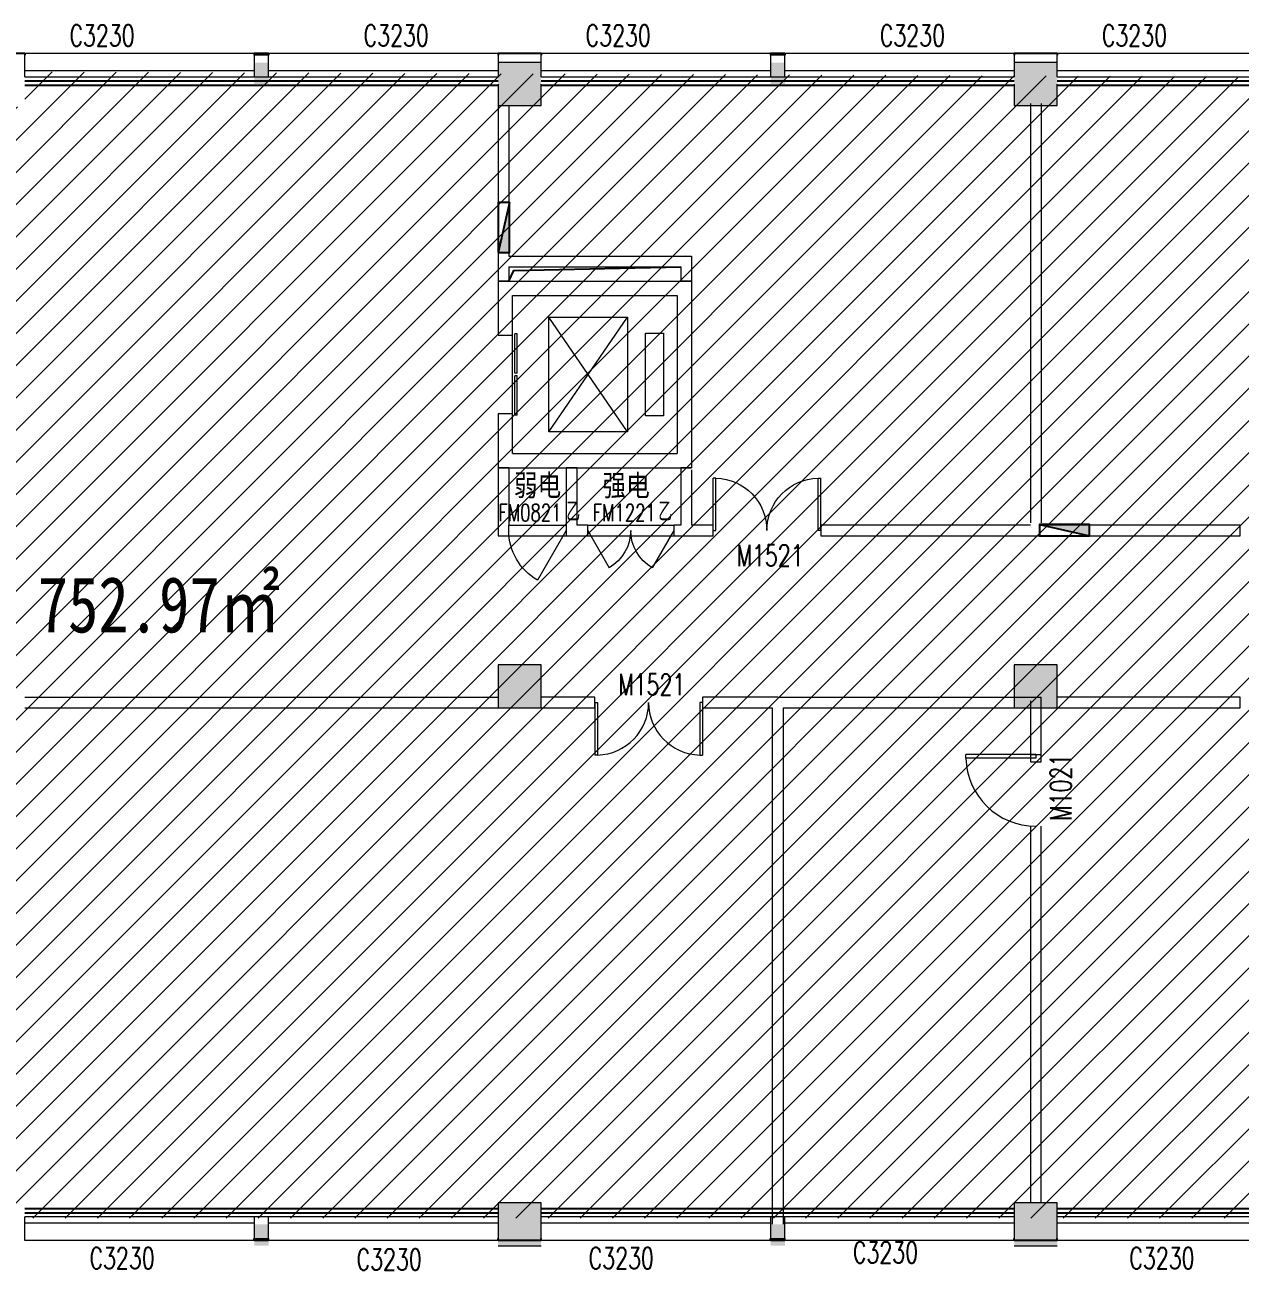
# Model space of a CAD drawing. Header units: millimetres. Extents: x 33621 to 401573, y -91663 to 133135.
# Drawn here: x 339031 to 355981, y 41705 to 59069 of the extents above; entities that cross this region are included whole.
import ezdxf

# ---------------------------------------------------------------- set-up
doc = ezdxf.new("R2010")
doc.units = ezdxf.units.MM
doc.header["$LTSCALE"] = 10
doc.layers.get('0').update_dxf_attribs({"color": 253})
for name, color, linetype in [('3', 253, 'Continuous'), ('PUB_TEXT', 253, 'Continuous'), ('SURFACE', 253, 'Continuous'), ('w-消火栓', 253, 'Continuous'), ('WINDOW_TEXT', 253, 'Continuous')]:
    doc.layers.add(name, color=color, linetype=linetype)
for name, color, linetype, lineweight in [('COLUMN', 253, 'Continuous', 0), ('PUB_HATCH', 253, 'Continuous', 0), ('STAIR', 253, 'Continuous', 0), ('WALL', 253, 'Continuous', 0), ('Wall【墙体】', 253, 'Continuous', 0), ('WINDOW', 253, 'Continuous', 0), ('Xline【辅助线】', 253, 'Continuous', 0)]:
    doc.layers.add(name, color=color, linetype=linetype, lineweight=lineweight)
doc.styles.add('_TCH_WINDOW', font='SIMPLEX', dxfattribs={"bigfont": 'GBCBIG'})
doc.styles.add('宋体', font='', dxfattribs={"width": 0.7})
doc.styles.get('宋体').set_extended_font_data('SimSun')

# ---------------------------------------------------------------- blocks, each defined once
blk = doc.blocks.new('$QC001_5')
blk.add_line((-325, 200), (325, 0))
blk.add_lwpolyline([(325, 0), (325, 200), (-325, 200), (-325, 0)], close=True)
blk.add_solid([(-325, 200), (325, 200), (-325, 200), (325, 0)])
at = {"flags": 1}
for tag in ['UNIT', 'WHAT', 'SPEC']:
    blk.add_attdef(tag, (0, 0), '', height=0.001, dxfattribs=at)
blk = doc.blocks.new('$TCHSYS$LDOR22D')
for p, q in [((-0.517, 0.833), (-0.017, 0.833)), ((-0.517, 0.833), (-0.517, 0.667)), ((-0.017, 0.833), (-0.017, 0.667)), ((0.017, 0.833), (0.017, 0.667)), ((0.017, 0.833), (0.517, 0.833)), ((0.517, 0.833), (0.517, 0.667)), ((-0.517, 0.667), (-0.017, 0.667)), ((0.017, 0.667), (0.517, 0.667)), ((-0.5, 0.5), (0.5, 0.5))]:
    blk.add_line(p, q)
blk = doc.blocks.new('$WINLIB2D$00000004')
for p, q in [((-0.5, 0.5), (0.5, 0.5)), ((-0.5, 0.5), (-0.5, -0.5)), ((0.5, -0.5), (0.5, 0.5)), ((-0.5, 0.2406), (0.5, 0.2406)), ((-0.5, -0.5), (0.5, -0.5))]:
    blk.add_line(p, q)
blk = doc.blocks.new('$DorLib2D$00000214')
at = {"color": 0}
blk.add_line((0.5, 0), (0, 0.866), dxfattribs=at)
blk.add_arc((0.5, 0), 1, 120, 180, dxfattribs=at)
blk = doc.blocks.new('$DorLib2D$00000215')
at = {"color": 0}
for p, q in [((-0.5, 0), (-0.25, 0.433)), ((0.5, 0), (0.25, 0.433))]:
    blk.add_line(p, q, dxfattribs=at)
for centre, start, end in [((-0.5, 0), 0, 60), ((0.5, 0), 120, 180)]:
    blk.add_arc(centre, 0.5, start, end, dxfattribs=at)
blk = doc.blocks.new('$DorLib2D$00000002')
for p, q in [((-0.5, 0), (-0.5, 0.4875)), ((-0.475, 0.4875), (-0.5, 0.4875)), ((-0.475, 0), (-0.475, 0.4875)), ((0.475, 0), (0.475, 0.4875)), ((0.475, 0.4875), (0.5, 0.4875)), ((0.5, 0), (0.5, 0.4875)), ((-0.5, 0), (-0.475, 0)), ((0.5, 0), (0.475, 0))]:
    blk.add_line(p, q)
at = {"lineweight": 13}
for centre, start, end in [((-0.4875, 0), 0, 88.53072), ((0.4875, 0), 91.46928, 180)]:
    blk.add_arc(centre, 0.4875, start, end, dxfattribs=at)
blk = doc.blocks.new('$DorLib2D$00000001')
for p, q in [((0.45, 0.975), (0.5, 0.975)), ((0.45, 0), (0.45, 0.975)), ((0.5, 0), (0.5, 0.975)), ((0.5, 0), (0.45, 0))]:
    blk.add_line(p, q)
at = {"lineweight": 13}
blk.add_arc((0.475, 0), 0.975, 91.4693, 180, dxfattribs=at)

msp = doc.modelspace()

# ---------------------------------------------------------------- hatches: boundary and pattern name
at = {"layer": 'PUB_HATCH'}
for points in [[(342230.5, 58243.7), (342430.5, 58243.7), (342430.5, 58543.7), (342230.5, 58543.7)], [(345630.5, 57943.7), (346230.5, 57943.7), (346230.5, 58543.7), (345630.5, 58543.7)], [(349430.5, 58243.7), (349630.5, 58243.7), (349630.5, 58543.7), (349430.5, 58543.7)], [(352830.5, 57943.7), (353430.5, 57943.7), (353430.5, 58543.7), (352830.5, 58543.7)], [(345630.5, 49543.7), (346230.5, 49543.7), (346230.5, 50143.7), (345630.5, 50143.7)], [(352830.5, 49543.7), (353430.5, 49543.7), (353430.5, 50143.7), (352830.5, 50143.7)], [(345630.5, 42043.7), (346230.5, 42043.7), (346230.5, 42643.7), (345630.5, 42643.7)], [(352830.5, 42043.7), (353430.5, 42043.7), (353430.5, 42643.7), (352830.5, 42643.7)], [(342430.5, 42343.7), (342230.5, 42343.7), (342230.5, 42043.7), (342430.5, 42043.7)], [(349530.5, 42343.7), (349430.5, 42343.7), (349430.5, 42043.7), (349530.5, 42043.7)], [(349530.5, 42043.7), (349630.5, 42043.7), (349630.5, 42343.7), (349530.5, 42343.7)]]:
    msp.add_hatch(color=256, dxfattribs=at).paths.add_polyline_path(points)
at = {"layer": 'Xline【辅助线】'}
h = msp.add_hatch(dxfattribs=at)
h.set_pattern_fill('ANSI31', color=256, scale=100)
h.set_pattern_definition([(45, (-44531, 84868.52), (-224.5064, 224.5064), [])])
h.paths.add_polyline_path([(360255.5, 58329.2), (339030.5, 58414.8), (339030.5, 57927.6), (338805.5, 57927.6), (338805.5, 51909.7), (295830.5, 51945.5), (295830.5, 49693.7), (295430.5, 49693.7), (295430.5, 42429.2), (360255.5, 42429.2)])

# ---------------------------------------------------------------- linework, layer by layer
at = {"layer": '3'}
for p, q in [((345630.5, 58285.3), (339030.5, 58285.3)), ((345630.5, 58225.3), (339030.5, 58225.3)), ((352830.5, 58285.3), (346230.5, 58285.3)), ((352830.5, 58225.3), (346230.5, 58225.3)), ((360030.5, 58285.3), (353430.5, 58285.3)), ((360030.5, 58225.3), (353430.5, 58225.3))]:
    msp.add_line(p, q, dxfattribs=at)
for points in [[(345780.5, 55493.7), (345850.7, 55645), (348180.5, 55693.7)], [(339030.5, 42565.3), (345630.5, 42565.3)], [(346230.5, 42565.3), (352830.5, 42565.3)], [(353430.5, 42565.3), (360030.5, 42565.3)], [(339030.5, 42505.3), (345630.5, 42505.3)], [(346230.5, 42505.3), (352830.5, 42505.3)], [(353430.5, 42505.3), (360030.5, 42505.3)]]:
    msp.add_lwpolyline(points, dxfattribs=at)
at = {"layer": 'COLUMN'}
for p, q in [((346230.5, 58543.7), (345630.5, 58543.7)), ((353430.5, 58543.7), (352830.5, 58543.7)), ((345630.5, 58243.7), (345630.5, 57943.7)), ((346230.5, 57943.7), (346230.5, 58243.7)), ((352830.5, 58243.7), (352830.5, 57943.7)), ((353430.5, 57943.7), (353430.5, 58243.7)), ((345630.5, 57943.7), (346230.5, 57943.7)), ((352830.5, 57943.7), (353430.5, 57943.7)), ((346230.5, 50143.7), (345630.5, 50143.7)), ((345630.5, 50143.7), (345630.5, 49543.7)), ((346230.5, 49543.7), (346230.5, 50143.7)), ((353430.5, 50143.7), (352830.5, 50143.7)), ((352830.5, 50143.7), (352830.5, 49543.7)), ((353430.5, 49543.7), (353430.5, 50143.7)), ((345630.5, 49543.7), (346230.5, 49543.7)), ((352830.5, 49543.7), (353430.5, 49543.7)), ((346230.5, 42643.7), (345630.5, 42643.7)), ((345630.5, 42643.7), (345630.5, 42343.7)), ((346230.5, 42343.7), (346230.5, 42643.7)), ((353430.5, 42643.7), (352830.5, 42643.7)), ((352830.5, 42643.7), (352830.5, 42343.7)), ((353430.5, 42343.7), (353430.5, 42643.7)), ((345630.5, 42043.7), (346230.5, 42043.7)), ((352830.5, 42043.7), (353430.5, 42043.7))]:
    msp.add_line(p, q, dxfattribs=at)
at = {"layer": 'STAIR'}
for p, q in [((346337.7, 53393.7), (347437.7, 54993.7)), ((347437.7, 53393.7), (346337.7, 54993.7)), ((346337.7, 54993.7), (347437.7, 54993.7)), ((346337.7, 53393.7), (346337.7, 54993.7)), ((347437.7, 54993.7), (347437.7, 53393.7)), ((347687.7, 54768.7), (347937.7, 54768.7)), ((347687.7, 53618.7), (347687.7, 54768.7)), ((347937.7, 54768.7), (347937.7, 53618.7)), ((347937.7, 53618.7), (347687.7, 53618.7)), ((347437.7, 53393.7), (346337.7, 53393.7))]:
    msp.add_line(p, q, dxfattribs=at)
at = {"layer": 'SURFACE'}
for p, q in [((338730.5, 58675.3), (339030.5, 58675.3)), ((339030.5, 58675.3), (339030.5, 58645.3)), ((342230.5, 58675.3), (342230.5, 58645.3)), ((342230.5, 58675.3), (342430.5, 58675.3)), ((342430.5, 58675.3), (342430.5, 58645.3)), ((345630.5, 58675.3), (345630.5, 58645.3)), ((345630.5, 58675.3), (345930.5, 58675.3)), ((345930.5, 58675.3), (346230.5, 58675.3)), ((346230.5, 58675.3), (346230.5, 58645.3)), ((349430.5, 58675.3), (349430.5, 58645.3)), ((349430.5, 58675.3), (349630.5, 58675.3)), ((349630.5, 58675.3), (349630.5, 58645.3)), ((352830.5, 58675.3), (352830.5, 58645.3)), ((352830.5, 58675.3), (353130.5, 58675.3)), ((353130.5, 58675.3), (353430.5, 58675.3)), ((353430.5, 58675.3), (353430.5, 58645.3)), ((342230.5, 42115.3), (342230.5, 42145.3)), ((342430.5, 42115.3), (342230.5, 42115.3)), ((342430.5, 42115.3), (342430.5, 42145.3)), ((345630.5, 42115.3), (345630.5, 42145.3)), ((345930.5, 42115.3), (345630.5, 42115.3)), ((346230.5, 42115.3), (345930.5, 42115.3)), ((346230.5, 42115.3), (346230.5, 42145.3)), ((349430.5, 42115.3), (349430.5, 42145.3)), ((349530.5, 42115.3), (349430.5, 42115.3)), ((349630.5, 42115.3), (349530.5, 42115.3)), ((349630.5, 42115.3), (349630.5, 42145.3)), ((352830.5, 42115.3), (352830.5, 42145.3)), ((353130.5, 42115.3), (352830.5, 42115.3)), ((353430.5, 42115.3), (353130.5, 42115.3)), ((353430.5, 42115.3), (353430.5, 42145.3))]:
    msp.add_line(p, q, dxfattribs=at)
at = {"layer": 'WALL'}
for p, q in [((342430.5, 58645.3), (342230.5, 58645.3)), ((342230.5, 58645.3), (342230.5, 58345.3)), ((342430.5, 58345.3), (342430.5, 58645.3)), ((349630.5, 58645.3), (349430.5, 58645.3)), ((349430.5, 58645.3), (349430.5, 58345.3)), ((349630.5, 58345.3), (349630.5, 58645.3)), ((342230.5, 58345.3), (342430.5, 58345.3)), ((349430.5, 58345.3), (349630.5, 58345.3)), ((345630.5, 55493.7), (348330.5, 55493.7)), ((345630.5, 55493.7), (345630.5, 54743.7)), ((348330.5, 55493.7), (348330.5, 52893.7)), ((345830.5, 55293.7), (348130.5, 55293.7)), ((345830.5, 54743.7), (345830.5, 55293.7)), ((348130.5, 55293.7), (348130.5, 53093.7)), ((345630.5, 54743.7), (345830.5, 54743.7)), ((345830.5, 53643.7), (345630.5, 53643.7)), ((345630.5, 53643.7), (345630.5, 52893.7)), ((345830.5, 53093.7), (345830.5, 53643.7)), ((345830.5, 53093.7), (348130.5, 53093.7)), ((345630.5, 52893.7), (348330.5, 52893.7)), ((342430.5, 42445.3), (342230.5, 42445.3)), ((342230.5, 42445.3), (342230.5, 42145.3)), ((342430.5, 42145.3), (342430.5, 42445.3)), ((349530.5, 42445.3), (349430.5, 42445.3)), ((349430.5, 42445.3), (349430.5, 42145.3)), ((349630.5, 42445.3), (349530.5, 42445.3)), ((349630.5, 42145.3), (349630.5, 42445.3)), ((342230.5, 42145.3), (342430.5, 42145.3)), ((349430.5, 42145.3), (349530.5, 42145.3)), ((349530.5, 42145.3), (349630.5, 42145.3))]:
    msp.add_line(p, q, dxfattribs=at)
at = {"layer": 'Wall【墙体】', "color": 6}
for p, q in [((345630.5, 57943.7), (345630.5, 55768.7)), ((345780.5, 57943.7), (345780.5, 55843.7)), ((353055.5, 57973.7), (353055.5, 52123.7)), ((353205.5, 57973.7), (353205.5, 52123.7)), ((345630.5, 55768.7), (345630.5, 55493.7)), ((345780.5, 55843.7), (348330.5, 55843.7)), ((348330.5, 55843.7), (348330.5, 55493.7)), ((345780.5, 55693.7), (348180.5, 55693.7)), ((345780.5, 55693.7), (345780.5, 55493.7)), ((348180.5, 55693.7), (348180.5, 55493.7)), ((345780.5, 55493.7), (345630.5, 55493.7)), ((348330.5, 55493.7), (348180.5, 55493.7)), ((345630.5, 52893.7), (345630.5, 51943.7)), ((345780.5, 52893.7), (345630.5, 52893.7)), ((345780.5, 52893.7), (345780.5, 52093.7)), ((346580.5, 52893.7), (346580.5, 52093.7)), ((346730.5, 52893.7), (346580.5, 52893.7)), ((346730.5, 52893.7), (346730.5, 52093.7)), ((348180.5, 52893.7), (348180.5, 52093.7)), ((348330.5, 52893.7), (348180.5, 52893.7)), ((348330.5, 52863.7), (348330.5, 52093.7)), ((345780.5, 51943.7), (345780.5, 52093.7)), ((346580.5, 52093.7), (346580.5, 51943.7)), ((346880.5, 52093.7), (346730.5, 52093.7)), ((346880.5, 51943.7), (346880.5, 52093.7)), ((348180.5, 52093.7), (348080.5, 52093.7)), ((348080.5, 52093.7), (348080.5, 51943.7)), ((348630.5, 52093.7), (348330.5, 52093.7)), ((348630.5, 51943.7), (348630.5, 52093.7)), ((353055.5, 52093.7), (350130.5, 52093.7)), ((350130.5, 52093.7), (350130.5, 51943.7)), ((355980.5, 52093.7), (353205.5, 52093.7)), ((355980.5, 51943.7), (355980.5, 52093.7)), ((345630.5, 51943.7), (345780.5, 51943.7)), ((346580.5, 51943.7), (346655.5, 51943.7)), ((346655.5, 51943.7), (346880.5, 51943.7)), ((348080.5, 51943.7), (348255.5, 51943.7)), ((348255.5, 51943.7), (348630.5, 51943.7)), ((348630.5, 51943.7), (348630.5, 52063.7)), ((350130.5, 51943.7), (353130.5, 51943.7)), ((353130.5, 51943.7), (355980.5, 51943.7)), ((339030.5, 49693.7), (345630.5, 49693.7)), ((346980.5, 49693.7), (346230.5, 49693.7)), ((346980.5, 49543.7), (346980.5, 49693.7)), ((349530.5, 49693.7), (348480.5, 49693.7)), ((348480.5, 49693.7), (348480.5, 49543.7)), ((349530.5, 49693.7), (353205.5, 49693.7)), ((353205.5, 48793.7), (353205.5, 49693.7)), ((355980.5, 49693.7), (353430.5, 49693.7)), ((355980.5, 49543.7), (355980.5, 49693.7)), ((339030.5, 49543.7), (345630.5, 49543.7)), ((346230.5, 49543.7), (346980.5, 49543.7)), ((348480.5, 49543.7), (349455.5, 49543.7)), ((349455.5, 49543.7), (349455.5, 47020.3)), ((349455.5, 49543.7), (349455.5, 46918.7)), ((349605.5, 49543.7), (349605.5, 42445.3)), ((349605.5, 49543.7), (349605.5, 46993.7)), ((349605.5, 49543.7), (353055.5, 49543.7)), ((353055.5, 49645.3), (353055.5, 48895.3)), ((353055.5, 49543.7), (353055.5, 48793.7)), ((353205.5, 48895.3), (353205.5, 49645.3)), ((353430.5, 49543.7), (355980.5, 49543.7)), ((353055.5, 48895.3), (353205.5, 48895.3)), ((353055.5, 48793.7), (353205.5, 48793.7)), ((353055.5, 47895.3), (353055.5, 42745.3)), ((353055.5, 47793.7), (353055.5, 42643.7)), ((353205.5, 42745.3), (353205.5, 47895.3)), ((353205.5, 42643.7), (353205.5, 47793.7)), ((349455.5, 47020.3), (349455.5, 42445.3)), ((349455.5, 46918.7), (349455.5, 42343.7)), ((349605.5, 46843.7), (349605.5, 42343.7))]:
    msp.add_line(p, q, dxfattribs=at)
at = {"layer": 'WINDOW'}
for p, q in [((345780.5, 52093.7), (346580.5, 52093.7)), ((346880.5, 52093.7), (348080.5, 52093.7)), ((345780.5, 51943.7), (346580.5, 51943.7)), ((346880.5, 51943.7), (348080.5, 51943.7))]:
    msp.add_line(p, q, dxfattribs=at)

# ---------------------------------------------------------------- block references
at = {"layer": 'w-消火栓', "xscale": 1.077000000048428, "yscale": 0.8000000000465661, "rotation": 270}
msp.add_blockref('$QC001_5', (345630.5, 56243.7), dxfattribs=at)
at = {"layer": 'w-消火栓', "xscale": 1.077000000048428, "yscale": 0.8000000000465661}
msp.add_blockref('$QC001_5', (353530.5, 51943.7), dxfattribs=at)
at = {"layer": 'WINDOW'}
ref = msp.add_blockref('$WINLIB2D$00000004', (340630.5, 58510.3), dxfattribs=dict(at, xscale=3200, yscale=-330, zscale=3200))
ref.add_attrib('A', 'C3230', (339652, 58771.5), dxfattribs={"layer": 'WINDOW_TEXT', "height": 297.5, "style": '_TCH_WINDOW', "width": 0.705882})
ref = msp.add_blockref('$WINLIB2D$00000004', (344030.5, 58510.3), dxfattribs=dict(at, xscale=3200, yscale=-330, zscale=3200))
ref.add_attrib('A', 'C3230', (343755.3, 58771.5), dxfattribs={"layer": 'WINDOW_TEXT', "height": 297.5, "style": '_TCH_WINDOW', "width": 0.705882})
ref = msp.add_blockref('$WINLIB2D$00000004', (347830.5, 58510.3), dxfattribs=dict(at, xscale=3200, yscale=-330, zscale=3200))
ref.add_attrib('A', 'C3230', (346852, 58771.5), dxfattribs={"layer": 'WINDOW_TEXT', "height": 297.5, "style": '_TCH_WINDOW', "width": 0.705882})
ref = msp.add_blockref('$WINLIB2D$00000004', (351230.5, 58510.3), dxfattribs=dict(at, xscale=3200, yscale=-330, zscale=3200))
ref.add_attrib('A', 'C3230', (350955.3, 58771.5), dxfattribs={"layer": 'WINDOW_TEXT', "height": 297.5, "style": '_TCH_WINDOW', "width": 0.705882})
ref = msp.add_blockref('$WINLIB2D$00000004', (355030.5, 58510.3), dxfattribs=dict(at, xscale=3200, yscale=-330, zscale=3200))
ref.add_attrib('A', 'C3230', (354052, 58771.5), dxfattribs={"layer": 'WINDOW_TEXT', "height": 297.5, "style": '_TCH_WINDOW', "width": 0.705882})
at = {"layer": 'WINDOW', "xscale": -1100, "yscale": 200, "zscale": -1100, "rotation": 270}
msp.add_blockref('$TCHSYS$LDOR22D', (345730.5, 54193.7), dxfattribs=at)
at = {"layer": 'WINDOW'}
ref = msp.add_blockref('$DorLib2D$00000002', (349380.5, 52018.7), dxfattribs=dict(at, xscale=-1500, yscale=1500, zscale=-1500))
ref.add_attrib('A', 'M1521', (348955.5, 51519.9), dxfattribs={"layer": 'WINDOW_TEXT', "height": 297.5, "style": '_TCH_WINDOW', "width": 0.705882})
for name, p, xscale, yscale, zscale in [('$DorLib2D$00000214', (346180.5, 52018.7), 800, -800, 800), ('$DorLib2D$00000215', (347480.5, 52018.7), 1200, -1200, 1200)]:
    msp.add_blockref(name, p, dxfattribs=dict(at, xscale=xscale, yscale=yscale, zscale=zscale))
ref = msp.add_blockref('$DorLib2D$00000002', (347730.5, 49618.7), dxfattribs=dict(at, xscale=-1500, yscale=-1500, zscale=-1500))
ref.add_attrib('A', 'M1521', (347305.5, 49719.9), dxfattribs={"layer": 'WINDOW_TEXT', "height": 297.5, "style": '_TCH_WINDOW', "width": 0.705882})
ref = msp.add_blockref('$DorLib2D$00000001', (353130.5, 48395.3), dxfattribs=dict(at, xscale=-1000, yscale=-1000, zscale=-1000, rotation=270.0000000000009))
ref.add_attrib('A', 'M1021', (353627.4, 47970.3), dxfattribs={"layer": 'WINDOW_TEXT', "height": 297.5, "rotation": 90, "style": '_TCH_WINDOW', "width": 0.705882})
ref = msp.add_blockref('$WINLIB2D$00000004', (340630.5, 42280.3), dxfattribs=dict(at, xscale=3200, yscale=-330, zscale=3200, rotation=180))
ref.add_attrib('A', 'C3230', (339931.6, 41721.5), dxfattribs={"layer": 'WINDOW_TEXT', "height": 297.5, "style": '_TCH_WINDOW', "width": 0.705882})
ref = msp.add_blockref('$WINLIB2D$00000004', (344030.5, 42280.3), dxfattribs=dict(at, xscale=3200, yscale=-330, zscale=3200, rotation=180))
ref.add_attrib('A', 'C3230', (343657.3, 41704.8), dxfattribs={"layer": 'WINDOW_TEXT', "height": 297.5, "style": '_TCH_WINDOW', "width": 0.705882})
ref = msp.add_blockref('$WINLIB2D$00000004', (347830.5, 42280.3), dxfattribs=dict(at, xscale=3200, yscale=-330, zscale=3200, rotation=180))
ref.add_attrib('A', 'C3230', (346894.8, 41721.5), dxfattribs={"layer": 'WINDOW_TEXT', "height": 297.5, "style": '_TCH_WINDOW', "width": 0.705882})
ref = msp.add_blockref('$WINLIB2D$00000004', (351230.5, 42280.3), dxfattribs=dict(at, xscale=3200, yscale=-330, zscale=3200, rotation=180))
ref.add_attrib('A', 'C3230', (350580.2, 41803.2), dxfattribs={"layer": 'WINDOW_TEXT', "height": 297.5, "style": '_TCH_WINDOW', "width": 0.705882})
ref = msp.add_blockref('$WINLIB2D$00000004', (355030.5, 42280.3), dxfattribs=dict(at, xscale=3200, yscale=-330, zscale=3200, rotation=180))
ref.add_attrib('A', 'C3230', (354436, 41721.5), dxfattribs={"layer": 'WINDOW_TEXT', "height": 297.5, "style": '_TCH_WINDOW', "width": 0.705882})

# ---------------------------------------------------------------- texts
at = {"layer": 'PUB_TEXT', "style": '宋体', "width": 0.8}
for s, height, p in [('弱电', 302.11, (345851.1, 52499.2)), ('强电', 302.11, (347087.5, 52495.6)), ('752.97㎡', 777.08, (339209.6, 50597))]:
    msp.add_text(s, height=height, dxfattribs=at).set_placement(p)
at = {"layer": 'WINDOW_TEXT', "style": '_TCH_WINDOW', "width": 0.705882}
for s, p in [('FM0821', (345637, 52148.7)), ('FM1221', (346953, 52148.7))]:
    msp.add_text(s, height=238, dxfattribs=at).set_placement(p)
at = {"layer": 'WINDOW_TEXT', "style": '_TCH_WINDOW'}
for p in [(346581, 52148.7), (347865, 52148.7)]:
    msp.add_text('乙', height=270.1, dxfattribs=at).set_placement(p)

doc.saveas('drawing.dxf')
